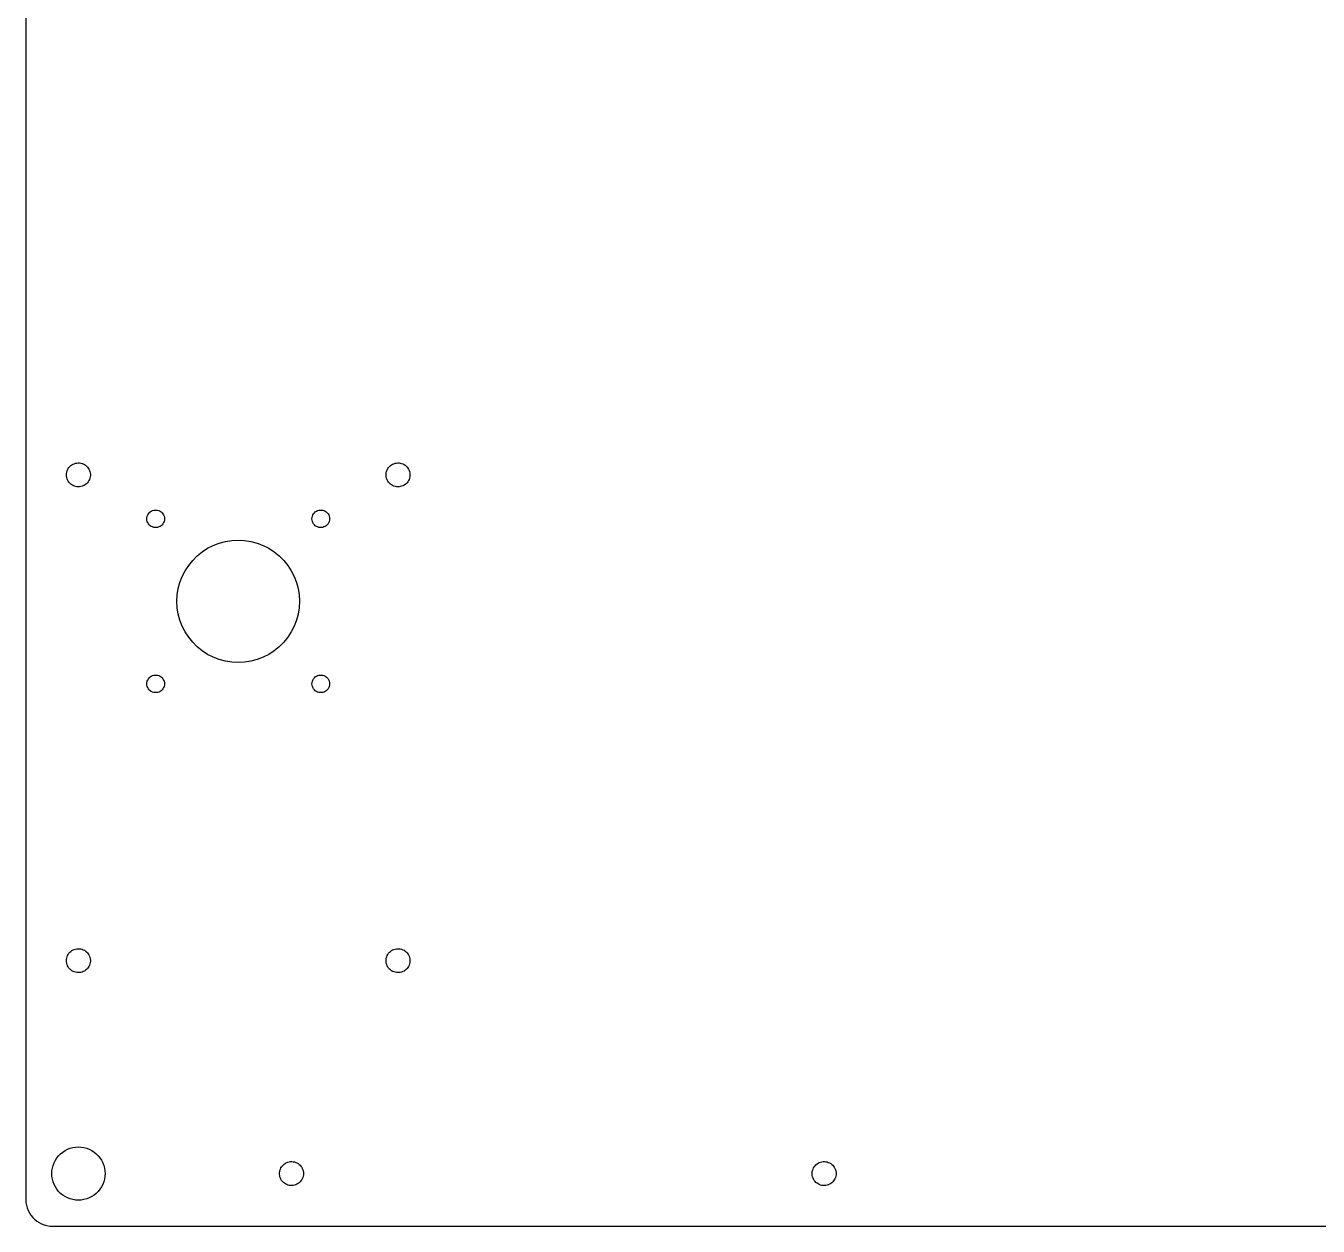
# Model space of a CAD drawing. Header units: metres. Extents: x -250 to 250, y -232 to 232.
# Drawn here: x -249.9 to -7.2, y -232.4 to -6.9 of the extents above; entities that cross this region are included whole.
import ezdxf

# ---------------------------------------------------------------- set-up
doc = ezdxf.new("R2010")
doc.units = ezdxf.units.M

msp = doc.modelspace()

# ---------------------------------------------------------------- linework, layer by layer
for p, q in [((-249.875, 227.375), (-249.875, -227.375)), ((-241.776, -89.868), (-241.613, -89.6811)), ((-241.613, -89.6811), (-241.43, -89.5132)), ((-241.43, -89.5132), (-241.231, -89.3664)), ((-241.231, -89.3664), (-241.016, -89.2424)), ((-241.016, -89.2424), (-240.789, -89.1429)), ((-240.789, -89.1429), (-240.552, -89.0688)), ((-240.552, -89.0688), (-240.309, -89.0213)), ((-240.309, -89.0213), (-240.062, -89.0009)), ((-240.062, -89.0009), (-239.814, -89.0077)), ((-239.814, -89.0077), (-239.569, -89.0417)), ((-239.569, -89.0417), (-239.328, -89.1026)), ((-239.328, -89.1026), (-239.096, -89.1895)), ((-239.096, -89.1895), (-238.875, -89.3014)), ((-238.875, -89.3014), (-238.667, -89.437)), ((-238.667, -89.437), (-238.476, -89.5946)), ((-238.476, -89.5946), (-238.303, -89.7723)), ((-238.303, -89.7723), (-238.151, -89.9679)), ((-181.776, -89.868), (-181.613, -89.6811)), ((-181.613, -89.6811), (-181.43, -89.5132)), ((-181.43, -89.5132), (-181.231, -89.3664)), ((-181.231, -89.3664), (-181.016, -89.2424)), ((-181.016, -89.2424), (-180.789, -89.1429)), ((-180.789, -89.1429), (-180.552, -89.0688)), ((-180.552, -89.0688), (-180.309, -89.0213)), ((-180.309, -89.0213), (-180.062, -89.0009)), ((-180.062, -89.0009), (-179.814, -89.0077)), ((-179.814, -89.0077), (-179.569, -89.0417)), ((-179.569, -89.0417), (-179.328, -89.1026)), ((-179.328, -89.1026), (-179.096, -89.1895)), ((-179.096, -89.1895), (-178.875, -89.3014)), ((-178.875, -89.3014), (-178.667, -89.437)), ((-178.667, -89.437), (-178.476, -89.5946)), ((-178.476, -89.5946), (-178.303, -89.7723)), ((-178.303, -89.7723), (-178.151, -89.9679)), ((-242.25, -91.25), (-242.236, -91.0025)), ((-242.236, -91.4975), (-242.25, -91.25)), ((-242.236, -91.0025), (-242.196, -90.758)), ((-242.196, -91.742), (-242.236, -91.4975)), ((-242.196, -90.758), (-242.128, -90.5194)), ((-242.128, -91.9806), (-242.196, -91.742)), ((-242.128, -90.5194), (-242.035, -90.2897)), ((-242.035, -92.2102), (-242.128, -91.9806)), ((-242.035, -90.2897), (-241.917, -90.0717)), ((-241.917, -90.0717), (-241.776, -89.868)), ((-238.151, -89.9679), (-238.021, -90.1791)), ((-238.021, -90.1791), (-237.915, -90.4033)), ((-237.915, -92.0967), (-238.021, -92.3209)), ((-237.915, -90.4033), (-237.835, -90.6378)), ((-237.835, -91.8622), (-237.915, -92.0967)), ((-237.835, -90.6378), (-237.781, -90.8797)), ((-237.781, -91.6203), (-237.835, -91.8622)), ((-237.781, -90.8797), (-237.753, -91.1261)), ((-237.753, -91.3739), (-237.781, -91.6203)), ((-237.753, -91.1261), (-237.753, -91.3739)), ((-182.25, -91.25), (-182.236, -91.0025)), ((-182.236, -91.4975), (-182.25, -91.25)), ((-182.236, -91.0025), (-182.196, -90.758)), ((-182.196, -91.742), (-182.236, -91.4975)), ((-182.196, -90.758), (-182.128, -90.5194)), ((-182.128, -91.9806), (-182.196, -91.742)), ((-182.128, -90.5194), (-182.035, -90.2897)), ((-182.035, -92.2102), (-182.128, -91.9806)), ((-182.035, -90.2897), (-181.917, -90.0717)), ((-181.917, -90.0717), (-181.776, -89.868)), ((-178.151, -89.9679), (-178.021, -90.1791)), ((-178.021, -90.1791), (-177.915, -90.4033)), ((-177.915, -92.0967), (-178.021, -92.3209)), ((-177.915, -90.4033), (-177.835, -90.6378)), ((-177.835, -91.8622), (-177.915, -92.0967)), ((-177.835, -90.6378), (-177.781, -90.8797)), ((-177.781, -91.6203), (-177.835, -91.8622)), ((-177.781, -90.8797), (-177.753, -91.1261)), ((-177.753, -91.3739), (-177.781, -91.6203)), ((-177.753, -91.1261), (-177.753, -91.3739)), ((-241.917, -92.4283), (-242.035, -92.2102)), ((-241.776, -92.632), (-241.917, -92.4283)), ((-241.613, -92.8189), (-241.776, -92.632)), ((-241.43, -92.9868), (-241.613, -92.8189)), ((-241.231, -93.1336), (-241.43, -92.9868)), ((-241.016, -93.2576), (-241.231, -93.1336)), ((-240.789, -93.3571), (-241.016, -93.2576)), ((-240.552, -93.4312), (-240.789, -93.3571)), ((-240.309, -93.4787), (-240.552, -93.4312)), ((-240.062, -93.4991), (-240.309, -93.4787)), ((-239.814, -93.4923), (-240.062, -93.4991)), ((-239.569, -93.4583), (-239.814, -93.4923)), ((-239.328, -93.3974), (-239.569, -93.4583)), ((-239.096, -93.3105), (-239.328, -93.3974)), ((-238.875, -93.1985), (-239.096, -93.3105)), ((-238.667, -93.063), (-238.875, -93.1985)), ((-238.476, -92.9054), (-238.667, -93.063)), ((-238.303, -92.7277), (-238.476, -92.9054)), ((-238.151, -92.5321), (-238.303, -92.7277)), ((-238.021, -92.3209), (-238.151, -92.5321)), ((-181.917, -92.4283), (-182.035, -92.2102)), ((-181.776, -92.632), (-181.917, -92.4283)), ((-181.613, -92.8189), (-181.776, -92.632)), ((-181.43, -92.9868), (-181.613, -92.8189)), ((-181.231, -93.1336), (-181.43, -92.9868)), ((-181.016, -93.2576), (-181.231, -93.1336)), ((-180.789, -93.3571), (-181.016, -93.2576)), ((-180.552, -93.4312), (-180.789, -93.3571)), ((-180.309, -93.4787), (-180.552, -93.4312)), ((-180.062, -93.4991), (-180.309, -93.4787)), ((-179.814, -93.4923), (-180.062, -93.4991)), ((-179.569, -93.4583), (-179.814, -93.4923)), ((-179.328, -93.3974), (-179.569, -93.4583)), ((-179.096, -93.3105), (-179.328, -93.3974)), ((-178.875, -93.1985), (-179.096, -93.3105)), ((-178.667, -93.063), (-178.875, -93.1985)), ((-178.476, -92.9054), (-178.667, -93.063)), ((-178.303, -92.7277), (-178.476, -92.9054)), ((-178.151, -92.5321), (-178.303, -92.7277)), ((-178.021, -92.3209), (-178.151, -92.5321)), ((-227.15, -99.5), (-227.132, -99.2541)), ((-227.132, -99.2541), (-227.077, -99.0137)), ((-227.077, -99.0137), (-226.987, -98.7841)), ((-226.987, -98.7841), (-226.863, -98.5705)), ((-226.863, -98.5705), (-226.71, -98.3777)), ((-226.71, -98.3777), (-226.529, -98.21)), ((-226.529, -98.21), (-226.325, -98.0711)), ((-226.325, -98.0711), (-226.103, -97.9641)), ((-226.103, -97.9641), (-225.867, -97.8914)), ((-225.867, -97.8914), (-225.623, -97.8546)), ((-225.623, -97.8546), (-225.377, -97.8546)), ((-225.377, -97.8546), (-225.133, -97.8914)), ((-225.133, -97.8914), (-224.897, -97.9641)), ((-224.897, -97.9641), (-224.675, -98.0711)), ((-224.675, -98.0711), (-224.471, -98.21)), ((-224.471, -98.21), (-224.29, -98.3777)), ((-224.29, -98.3777), (-224.137, -98.5705)), ((-224.137, -98.5705), (-224.013, -98.7841)), ((-224.013, -98.7841), (-223.923, -99.0137)), ((-223.923, -99.0137), (-223.868, -99.2541)), ((-223.868, -99.2541), (-223.85, -99.5)), ((-196.15, -99.5), (-196.132, -99.2541)), ((-196.132, -99.2541), (-196.077, -99.0137)), ((-196.077, -99.0137), (-195.987, -98.7841)), ((-195.987, -98.7841), (-195.863, -98.5705)), ((-195.863, -98.5705), (-195.71, -98.3777)), ((-195.71, -98.3777), (-195.529, -98.21)), ((-195.529, -98.21), (-195.325, -98.0711)), ((-195.325, -98.0711), (-195.103, -97.9641)), ((-195.103, -97.9641), (-194.867, -97.8914)), ((-194.867, -97.8914), (-194.623, -97.8546)), ((-194.623, -97.8546), (-194.377, -97.8546)), ((-194.377, -97.8546), (-194.133, -97.8914)), ((-194.133, -97.8914), (-193.897, -97.9641)), ((-193.897, -97.9641), (-193.675, -98.0711)), ((-193.675, -98.0711), (-193.471, -98.21)), ((-193.471, -98.21), (-193.29, -98.3777)), ((-193.29, -98.3777), (-193.137, -98.5705)), ((-193.137, -98.5705), (-193.013, -98.7841)), ((-193.013, -98.7841), (-192.923, -99.0137)), ((-192.923, -99.0137), (-192.868, -99.2541)), ((-192.868, -99.2541), (-192.85, -99.5)), ((-227.132, -99.7459), (-227.15, -99.5)), ((-227.077, -99.9863), (-227.132, -99.7459)), ((-226.987, -100.216), (-227.077, -99.9863)), ((-226.863, -100.429), (-226.987, -100.216)), ((-226.71, -100.622), (-226.863, -100.429)), ((-226.529, -100.79), (-226.71, -100.622)), ((-226.325, -100.929), (-226.529, -100.79)), ((-226.103, -101.036), (-226.325, -100.929)), ((-225.867, -101.109), (-226.103, -101.036)), ((-225.623, -101.145), (-225.867, -101.109)), ((-225.377, -101.145), (-225.623, -101.145)), ((-225.133, -101.109), (-225.377, -101.145)), ((-224.897, -101.036), (-225.133, -101.109)), ((-224.675, -100.929), (-224.897, -101.036)), ((-224.471, -100.79), (-224.675, -100.929)), ((-224.29, -100.622), (-224.471, -100.79)), ((-224.137, -100.429), (-224.29, -100.622)), ((-224.013, -100.216), (-224.137, -100.429)), ((-223.923, -99.9863), (-224.013, -100.216)), ((-223.868, -99.7459), (-223.923, -99.9863)), ((-223.85, -99.5), (-223.868, -99.7459)), ((-196.132, -99.7459), (-196.15, -99.5)), ((-196.077, -99.9863), (-196.132, -99.7459)), ((-195.987, -100.216), (-196.077, -99.9863)), ((-195.863, -100.429), (-195.987, -100.216)), ((-195.71, -100.622), (-195.863, -100.429)), ((-195.529, -100.79), (-195.71, -100.622)), ((-195.325, -100.929), (-195.529, -100.79)), ((-195.103, -101.036), (-195.325, -100.929)), ((-194.867, -101.109), (-195.103, -101.036)), ((-194.623, -101.145), (-194.867, -101.109)), ((-194.377, -101.145), (-194.623, -101.145)), ((-194.133, -101.109), (-194.377, -101.145)), ((-193.897, -101.036), (-194.133, -101.109)), ((-193.675, -100.929), (-193.897, -101.036)), ((-193.471, -100.79), (-193.675, -100.929)), ((-193.29, -100.622), (-193.471, -100.79)), ((-193.137, -100.429), (-193.29, -100.622)), ((-193.013, -100.216), (-193.137, -100.429)), ((-192.923, -99.9863), (-193.013, -100.216)), ((-192.868, -99.7459), (-192.923, -99.9863)), ((-192.85, -99.5), (-192.868, -99.7459)), ((-214.677, -104.494), (-213.554, -104.063)), ((-213.554, -104.063), (-212.391, -103.751)), ((-212.391, -103.751), (-211.202, -103.563)), ((-211.202, -103.563), (-210, -103.5)), ((-210, -103.5), (-208.798, -103.563)), ((-208.798, -103.563), (-207.609, -103.751)), ((-207.609, -103.751), (-206.446, -104.063)), ((-206.446, -104.063), (-205.323, -104.494)), ((-218.546, -107.305), (-217.695, -106.454)), ((-217.695, -106.454), (-216.76, -105.696)), ((-216.76, -105.696), (-215.75, -105.041)), ((-215.75, -105.041), (-214.677, -104.494)), ((-205.323, -104.494), (-204.25, -105.041)), ((-204.25, -105.041), (-203.24, -105.696)), ((-203.24, -105.696), (-202.305, -106.454)), ((-202.305, -106.454), (-201.454, -107.305)), ((-219.959, -109.25), (-219.304, -108.24)), ((-219.304, -108.24), (-218.546, -107.305)), ((-201.454, -107.305), (-200.696, -108.24)), ((-200.696, -108.24), (-200.041, -109.25)), ((-221.249, -112.609), (-220.937, -111.446)), ((-220.937, -111.446), (-220.506, -110.323)), ((-220.506, -110.323), (-219.959, -109.25)), ((-200.041, -109.25), (-199.494, -110.323)), ((-199.494, -110.323), (-199.063, -111.446)), ((-199.063, -111.446), (-198.751, -112.609)), ((-221.5, -115), (-221.437, -113.798)), ((-221.437, -113.798), (-221.249, -112.609)), ((-198.751, -112.609), (-198.563, -113.798)), ((-198.563, -113.798), (-198.5, -115)), ((-221.437, -116.202), (-221.5, -115)), ((-221.249, -117.391), (-221.437, -116.202)), ((-198.563, -116.202), (-198.751, -117.391)), ((-198.5, -115), (-198.563, -116.202)), ((-220.937, -118.554), (-221.249, -117.391)), ((-220.506, -119.677), (-220.937, -118.554)), ((-199.063, -118.554), (-199.494, -119.677)), ((-198.751, -117.391), (-199.063, -118.554)), ((-219.959, -120.75), (-220.506, -119.677)), ((-219.304, -121.76), (-219.959, -120.75)), ((-200.041, -120.75), (-200.696, -121.76)), ((-199.494, -119.677), (-200.041, -120.75)), ((-218.546, -122.695), (-219.304, -121.76)), ((-217.695, -123.546), (-218.546, -122.695)), ((-216.76, -124.304), (-217.695, -123.546)), ((-202.305, -123.546), (-203.24, -124.304)), ((-201.454, -122.695), (-202.305, -123.546)), ((-200.696, -121.76), (-201.454, -122.695)), ((-215.75, -124.959), (-216.76, -124.304)), ((-214.677, -125.506), (-215.75, -124.959)), ((-213.554, -125.937), (-214.677, -125.506)), ((-212.391, -126.249), (-213.554, -125.937)), ((-206.446, -125.937), (-207.609, -126.249)), ((-205.323, -125.506), (-206.446, -125.937)), ((-204.25, -124.959), (-205.323, -125.506)), ((-203.24, -124.304), (-204.25, -124.959)), ((-211.202, -126.437), (-212.391, -126.249)), ((-210, -126.5), (-211.202, -126.437)), ((-208.798, -126.437), (-210, -126.5)), ((-207.609, -126.249), (-208.798, -126.437)), ((-227.15, -130.5), (-227.132, -130.254)), ((-227.132, -130.746), (-227.15, -130.5)), ((-227.132, -130.254), (-227.077, -130.014)), ((-227.077, -130.986), (-227.132, -130.746)), ((-227.077, -130.014), (-226.987, -129.784)), ((-226.987, -131.216), (-227.077, -130.986)), ((-226.987, -129.784), (-226.863, -129.571)), ((-226.863, -129.571), (-226.71, -129.378)), ((-226.71, -129.378), (-226.529, -129.21)), ((-226.529, -129.21), (-226.325, -129.071)), ((-226.325, -129.071), (-226.103, -128.964)), ((-226.103, -128.964), (-225.867, -128.891)), ((-225.867, -128.891), (-225.623, -128.855)), ((-225.623, -128.855), (-225.377, -128.855)), ((-225.377, -128.855), (-225.133, -128.891)), ((-225.133, -128.891), (-224.897, -128.964)), ((-224.897, -128.964), (-224.675, -129.071)), ((-224.675, -129.071), (-224.471, -129.21)), ((-224.471, -129.21), (-224.29, -129.378)), ((-224.29, -129.378), (-224.137, -129.571)), ((-224.137, -129.571), (-224.013, -129.784)), ((-224.013, -129.784), (-223.923, -130.014)), ((-223.923, -130.986), (-224.013, -131.216)), ((-223.923, -130.014), (-223.868, -130.254)), ((-223.868, -130.746), (-223.923, -130.986)), ((-223.868, -130.254), (-223.85, -130.5)), ((-223.85, -130.5), (-223.868, -130.746)), ((-196.15, -130.5), (-196.132, -130.254)), ((-196.132, -130.746), (-196.15, -130.5)), ((-196.132, -130.254), (-196.077, -130.014)), ((-196.077, -130.986), (-196.132, -130.746)), ((-196.077, -130.014), (-195.987, -129.784)), ((-195.987, -131.216), (-196.077, -130.986)), ((-195.987, -129.784), (-195.863, -129.571)), ((-195.863, -129.571), (-195.71, -129.378)), ((-195.71, -129.378), (-195.529, -129.21)), ((-195.529, -129.21), (-195.325, -129.071)), ((-195.325, -129.071), (-195.103, -128.964)), ((-195.103, -128.964), (-194.867, -128.891)), ((-194.867, -128.891), (-194.623, -128.855)), ((-194.623, -128.855), (-194.377, -128.855)), ((-194.377, -128.855), (-194.133, -128.891)), ((-194.133, -128.891), (-193.897, -128.964)), ((-193.897, -128.964), (-193.675, -129.071)), ((-193.675, -129.071), (-193.471, -129.21)), ((-193.471, -129.21), (-193.29, -129.378)), ((-193.29, -129.378), (-193.137, -129.571)), ((-193.137, -129.571), (-193.013, -129.784)), ((-193.013, -129.784), (-192.923, -130.014)), ((-192.923, -130.986), (-193.013, -131.216)), ((-192.923, -130.014), (-192.868, -130.254)), ((-192.868, -130.746), (-192.923, -130.986)), ((-192.868, -130.254), (-192.85, -130.5)), ((-192.85, -130.5), (-192.868, -130.746)), ((-226.863, -131.429), (-226.987, -131.216)), ((-226.71, -131.622), (-226.863, -131.429)), ((-226.529, -131.79), (-226.71, -131.622)), ((-226.325, -131.929), (-226.529, -131.79)), ((-226.103, -132.036), (-226.325, -131.929)), ((-225.867, -132.109), (-226.103, -132.036)), ((-225.623, -132.145), (-225.867, -132.109)), ((-225.377, -132.145), (-225.623, -132.145)), ((-225.133, -132.109), (-225.377, -132.145)), ((-224.897, -132.036), (-225.133, -132.109)), ((-224.675, -131.929), (-224.897, -132.036)), ((-224.471, -131.79), (-224.675, -131.929)), ((-224.29, -131.622), (-224.471, -131.79)), ((-224.137, -131.429), (-224.29, -131.622)), ((-224.013, -131.216), (-224.137, -131.429)), ((-195.863, -131.429), (-195.987, -131.216)), ((-195.71, -131.622), (-195.863, -131.429)), ((-195.529, -131.79), (-195.71, -131.622)), ((-195.325, -131.929), (-195.529, -131.79)), ((-195.103, -132.036), (-195.325, -131.929)), ((-194.867, -132.109), (-195.103, -132.036)), ((-194.623, -132.145), (-194.867, -132.109)), ((-194.377, -132.145), (-194.623, -132.145)), ((-194.133, -132.109), (-194.377, -132.145)), ((-193.897, -132.036), (-194.133, -132.109)), ((-193.675, -131.929), (-193.897, -132.036)), ((-193.471, -131.79), (-193.675, -131.929)), ((-193.29, -131.622), (-193.471, -131.79)), ((-193.137, -131.429), (-193.29, -131.622)), ((-193.013, -131.216), (-193.137, -131.429)), ((-242.196, -182.008), (-242.128, -181.769)), ((-242.128, -181.769), (-242.035, -181.54)), ((-242.035, -181.54), (-241.917, -181.322)), ((-241.917, -181.322), (-241.776, -181.118)), ((-241.776, -181.118), (-241.613, -180.931)), ((-241.613, -180.931), (-241.43, -180.763)), ((-241.43, -180.763), (-241.231, -180.616)), ((-241.231, -180.616), (-241.016, -180.492)), ((-241.016, -180.492), (-240.789, -180.393)), ((-240.789, -180.393), (-240.552, -180.319)), ((-240.552, -180.319), (-240.309, -180.271)), ((-240.309, -180.271), (-240.062, -180.251)), ((-240.062, -180.251), (-239.814, -180.258)), ((-239.814, -180.258), (-239.569, -180.292)), ((-239.569, -180.292), (-239.328, -180.353)), ((-239.328, -180.353), (-239.096, -180.44)), ((-239.096, -180.44), (-238.875, -180.551)), ((-238.875, -180.551), (-238.667, -180.687)), ((-238.667, -180.687), (-238.476, -180.845)), ((-238.476, -180.845), (-238.303, -181.022)), ((-238.303, -181.022), (-238.151, -181.218)), ((-238.151, -181.218), (-238.021, -181.429)), ((-238.021, -181.429), (-237.915, -181.653)), ((-237.915, -181.653), (-237.835, -181.888)), ((-237.835, -181.888), (-237.781, -182.13)), ((-182.196, -182.008), (-182.128, -181.769)), ((-182.128, -181.769), (-182.035, -181.54)), ((-182.035, -181.54), (-181.917, -181.322)), ((-181.917, -181.322), (-181.776, -181.118)), ((-181.776, -181.118), (-181.613, -180.931)), ((-181.613, -180.931), (-181.43, -180.763)), ((-181.43, -180.763), (-181.231, -180.616)), ((-181.231, -180.616), (-181.016, -180.492)), ((-181.016, -180.492), (-180.789, -180.393)), ((-180.789, -180.393), (-180.552, -180.319)), ((-180.552, -180.319), (-180.309, -180.271)), ((-180.309, -180.271), (-180.062, -180.251)), ((-180.062, -180.251), (-179.814, -180.258)), ((-179.814, -180.258), (-179.569, -180.292)), ((-179.569, -180.292), (-179.328, -180.353)), ((-179.328, -180.353), (-179.096, -180.44)), ((-179.096, -180.44), (-178.875, -180.551)), ((-178.875, -180.551), (-178.667, -180.687)), ((-178.667, -180.687), (-178.476, -180.845)), ((-178.476, -180.845), (-178.303, -181.022)), ((-178.303, -181.022), (-178.151, -181.218)), ((-178.151, -181.218), (-178.021, -181.429)), ((-178.021, -181.429), (-177.915, -181.653)), ((-177.915, -181.653), (-177.835, -181.888)), ((-177.835, -181.888), (-177.781, -182.13)), ((-242.25, -182.5), (-242.236, -182.252)), ((-242.236, -182.748), (-242.25, -182.5)), ((-242.236, -182.252), (-242.196, -182.008)), ((-242.196, -182.992), (-242.236, -182.748)), ((-242.128, -183.231), (-242.196, -182.992)), ((-242.035, -183.46), (-242.128, -183.231)), ((-241.917, -183.678), (-242.035, -183.46)), ((-241.776, -183.882), (-241.917, -183.678)), ((-241.613, -184.069), (-241.776, -183.882)), ((-241.43, -184.237), (-241.613, -184.069)), ((-241.231, -184.384), (-241.43, -184.237)), ((-241.016, -184.508), (-241.231, -184.384)), ((-238.667, -184.313), (-238.875, -184.449)), ((-238.476, -184.155), (-238.667, -184.313)), ((-238.303, -183.978), (-238.476, -184.155)), ((-238.151, -183.782), (-238.303, -183.978)), ((-238.021, -183.571), (-238.151, -183.782)), ((-237.915, -183.347), (-238.021, -183.571)), ((-237.835, -183.112), (-237.915, -183.347)), ((-237.781, -182.87), (-237.835, -183.112)), ((-237.781, -182.13), (-237.753, -182.376)), ((-237.753, -182.624), (-237.781, -182.87)), ((-237.753, -182.376), (-237.753, -182.624)), ((-182.25, -182.5), (-182.236, -182.252)), ((-182.236, -182.748), (-182.25, -182.5)), ((-182.236, -182.252), (-182.196, -182.008)), ((-182.196, -182.992), (-182.236, -182.748)), ((-182.128, -183.231), (-182.196, -182.992)), ((-182.035, -183.46), (-182.128, -183.231)), ((-181.917, -183.678), (-182.035, -183.46)), ((-181.776, -183.882), (-181.917, -183.678)), ((-181.613, -184.069), (-181.776, -183.882)), ((-181.43, -184.237), (-181.613, -184.069)), ((-181.231, -184.384), (-181.43, -184.237)), ((-181.016, -184.508), (-181.231, -184.384)), ((-178.667, -184.313), (-178.875, -184.449)), ((-178.476, -184.155), (-178.667, -184.313)), ((-178.303, -183.978), (-178.476, -184.155)), ((-178.151, -183.782), (-178.303, -183.978)), ((-178.021, -183.571), (-178.151, -183.782)), ((-177.915, -183.347), (-178.021, -183.571)), ((-177.835, -183.112), (-177.915, -183.347)), ((-177.781, -182.87), (-177.835, -183.112)), ((-177.781, -182.13), (-177.753, -182.376)), ((-177.753, -182.624), (-177.781, -182.87)), ((-177.753, -182.376), (-177.753, -182.624)), ((-240.789, -184.607), (-241.016, -184.508)), ((-240.552, -184.681), (-240.789, -184.607)), ((-240.309, -184.729), (-240.552, -184.681)), ((-240.062, -184.749), (-240.309, -184.729)), ((-239.814, -184.742), (-240.062, -184.749)), ((-239.569, -184.708), (-239.814, -184.742)), ((-239.328, -184.647), (-239.569, -184.708)), ((-239.096, -184.56), (-239.328, -184.647)), ((-238.875, -184.449), (-239.096, -184.56)), ((-180.789, -184.607), (-181.016, -184.508)), ((-180.552, -184.681), (-180.789, -184.607)), ((-180.309, -184.729), (-180.552, -184.681)), ((-180.062, -184.749), (-180.309, -184.729)), ((-179.814, -184.742), (-180.062, -184.749)), ((-179.569, -184.708), (-179.814, -184.742)), ((-179.328, -184.647), (-179.569, -184.708)), ((-179.096, -184.56), (-179.328, -184.647)), ((-178.875, -184.449), (-179.096, -184.56)), ((-242.939, -218.455), (-242.5, -218.17)), ((-242.5, -218.17), (-242.034, -217.932)), ((-242.034, -217.932), (-241.545, -217.745)), ((-241.545, -217.745), (-241.04, -217.609)), ((-241.04, -217.609), (-240.523, -217.527)), ((-240.523, -217.527), (-240, -217.5)), ((-240, -217.5), (-239.477, -217.527)), ((-239.477, -217.527), (-238.96, -217.609)), ((-238.96, -217.609), (-238.455, -217.745)), ((-238.455, -217.745), (-237.966, -217.932)), ((-237.966, -217.932), (-237.5, -218.17)), ((-237.5, -218.17), (-237.061, -218.455)), ((-244.755, -220.955), (-244.568, -220.466)), ((-244.568, -220.466), (-244.33, -220)), ((-244.33, -220), (-244.045, -219.561)), ((-244.045, -219.561), (-243.716, -219.154)), ((-243.716, -219.154), (-243.346, -218.784)), ((-243.346, -218.784), (-242.939, -218.455)), ((-237.061, -218.455), (-236.654, -218.784)), ((-236.654, -218.784), (-236.284, -219.154)), ((-236.284, -219.154), (-235.955, -219.561)), ((-235.955, -219.561), (-235.67, -220)), ((-235.67, -220), (-235.432, -220.466)), ((-235.432, -220.466), (-235.245, -220.955)), ((-201.524, -220.845), (-201.333, -220.687)), ((-201.333, -220.687), (-201.125, -220.551)), ((-201.125, -220.551), (-200.904, -220.44)), ((-200.904, -220.44), (-200.672, -220.353)), ((-200.672, -220.353), (-200.431, -220.292)), ((-200.431, -220.292), (-200.186, -220.258)), ((-200.186, -220.258), (-199.938, -220.251)), ((-199.938, -220.251), (-199.691, -220.271)), ((-199.691, -220.271), (-199.448, -220.319)), ((-199.448, -220.319), (-199.211, -220.393)), ((-199.211, -220.393), (-198.984, -220.492)), ((-198.984, -220.492), (-198.769, -220.616)), ((-198.769, -220.616), (-198.57, -220.763)), ((-198.57, -220.763), (-198.387, -220.931)), ((-101.524, -220.845), (-101.333, -220.687)), ((-101.333, -220.687), (-101.125, -220.551)), ((-101.125, -220.551), (-100.904, -220.44)), ((-100.904, -220.44), (-100.672, -220.353)), ((-100.672, -220.353), (-100.431, -220.292)), ((-100.431, -220.292), (-100.186, -220.258)), ((-100.186, -220.258), (-99.938, -220.251)), ((-99.938, -220.251), (-99.6909, -220.271)), ((-99.6909, -220.271), (-99.4476, -220.319)), ((-99.4476, -220.319), (-99.2111, -220.393)), ((-99.2111, -220.393), (-98.984, -220.492)), ((-98.984, -220.492), (-98.7694, -220.616)), ((-98.7694, -220.616), (-98.5696, -220.763)), ((-98.5696, -220.763), (-98.3872, -220.931)), ((-245, -222.5), (-244.973, -221.977)), ((-244.973, -223.023), (-245, -222.5)), ((-244.973, -221.977), (-244.891, -221.46)), ((-244.891, -223.54), (-244.973, -223.023)), ((-244.891, -221.46), (-244.755, -220.955)), ((-235.245, -220.955), (-235.109, -221.46)), ((-235.109, -221.46), (-235.027, -221.977)), ((-235.027, -223.023), (-235.109, -223.54)), ((-235.027, -221.977), (-235, -222.5)), ((-235, -222.5), (-235.027, -223.023)), ((-202.247, -222.376), (-202.219, -222.13)), ((-202.247, -222.624), (-202.247, -222.376)), ((-202.219, -222.87), (-202.247, -222.624)), ((-202.219, -222.13), (-202.165, -221.888)), ((-202.165, -223.112), (-202.219, -222.87)), ((-202.165, -221.888), (-202.085, -221.653)), ((-202.085, -223.347), (-202.165, -223.112)), ((-202.085, -221.653), (-201.979, -221.429)), ((-201.979, -221.429), (-201.849, -221.218)), ((-201.849, -221.218), (-201.697, -221.022)), ((-201.697, -221.022), (-201.524, -220.845)), ((-198.387, -220.931), (-198.224, -221.118)), ((-198.224, -221.118), (-198.083, -221.322)), ((-198.083, -221.322), (-197.965, -221.54)), ((-197.965, -221.54), (-197.872, -221.769)), ((-197.872, -221.769), (-197.804, -222.008)), ((-197.804, -222.992), (-197.872, -223.231)), ((-197.804, -222.008), (-197.764, -222.252)), ((-197.764, -222.748), (-197.804, -222.992)), ((-197.764, -222.252), (-197.75, -222.5)), ((-197.75, -222.5), (-197.764, -222.748)), ((-102.247, -222.376), (-102.219, -222.13)), ((-102.247, -222.624), (-102.247, -222.376)), ((-102.219, -222.87), (-102.247, -222.624)), ((-102.219, -222.13), (-102.165, -221.888)), ((-102.165, -223.112), (-102.219, -222.87)), ((-102.165, -221.888), (-102.085, -221.653)), ((-102.085, -223.347), (-102.165, -223.112)), ((-102.085, -221.653), (-101.979, -221.429)), ((-101.979, -221.429), (-101.849, -221.218)), ((-101.849, -221.218), (-101.697, -221.022)), ((-101.697, -221.022), (-101.524, -220.845)), ((-98.3872, -220.931), (-98.2244, -221.118)), ((-98.2244, -221.118), (-98.0832, -221.322)), ((-98.0832, -221.322), (-97.9652, -221.54)), ((-97.9652, -221.54), (-97.8719, -221.769)), ((-97.8719, -221.769), (-97.8045, -222.008)), ((-97.8045, -222.992), (-97.8719, -223.231)), ((-97.8045, -222.008), (-97.7637, -222.252)), ((-97.7637, -222.748), (-97.8045, -222.992)), ((-97.7637, -222.252), (-97.75, -222.5)), ((-97.75, -222.5), (-97.7637, -222.748)), ((-244.755, -224.045), (-244.891, -223.54)), ((-244.568, -224.534), (-244.755, -224.045)), ((-244.33, -225), (-244.568, -224.534)), ((-244.045, -225.439), (-244.33, -225)), ((-243.716, -225.846), (-244.045, -225.439)), ((-235.955, -225.439), (-236.284, -225.846)), ((-235.67, -225), (-235.955, -225.439)), ((-235.432, -224.534), (-235.67, -225)), ((-235.245, -224.045), (-235.432, -224.534)), ((-235.109, -223.54), (-235.245, -224.045)), ((-201.979, -223.571), (-202.085, -223.347)), ((-201.849, -223.782), (-201.979, -223.571)), ((-201.697, -223.978), (-201.849, -223.782)), ((-201.524, -224.155), (-201.697, -223.978)), ((-201.333, -224.313), (-201.524, -224.155)), ((-201.125, -224.449), (-201.333, -224.313)), ((-200.904, -224.56), (-201.125, -224.449)), ((-200.672, -224.647), (-200.904, -224.56)), ((-200.431, -224.708), (-200.672, -224.647)), ((-200.186, -224.742), (-200.431, -224.708)), ((-199.938, -224.749), (-200.186, -224.742)), ((-199.691, -224.729), (-199.938, -224.749)), ((-199.448, -224.681), (-199.691, -224.729)), ((-199.211, -224.607), (-199.448, -224.681)), ((-198.984, -224.508), (-199.211, -224.607)), ((-198.769, -224.384), (-198.984, -224.508)), ((-198.57, -224.237), (-198.769, -224.384)), ((-198.387, -224.069), (-198.57, -224.237)), ((-198.224, -223.882), (-198.387, -224.069)), ((-198.083, -223.678), (-198.224, -223.882)), ((-197.965, -223.46), (-198.083, -223.678)), ((-197.872, -223.231), (-197.965, -223.46)), ((-101.979, -223.571), (-102.085, -223.347)), ((-101.849, -223.782), (-101.979, -223.571)), ((-101.697, -223.978), (-101.849, -223.782)), ((-101.524, -224.155), (-101.697, -223.978)), ((-101.333, -224.313), (-101.524, -224.155)), ((-101.125, -224.449), (-101.333, -224.313)), ((-100.904, -224.56), (-101.125, -224.449)), ((-100.672, -224.647), (-100.904, -224.56)), ((-100.431, -224.708), (-100.672, -224.647)), ((-100.186, -224.742), (-100.431, -224.708)), ((-99.938, -224.749), (-100.186, -224.742)), ((-99.6909, -224.729), (-99.938, -224.749)), ((-99.4476, -224.681), (-99.6909, -224.729)), ((-99.2111, -224.607), (-99.4476, -224.681)), ((-98.984, -224.508), (-99.2111, -224.607)), ((-98.7694, -224.384), (-98.984, -224.508)), ((-98.5696, -224.237), (-98.7694, -224.384)), ((-98.3872, -224.069), (-98.5696, -224.237)), ((-98.2244, -223.882), (-98.3872, -224.069)), ((-98.0832, -223.678), (-98.2244, -223.882)), ((-97.9652, -223.46), (-98.0832, -223.678)), ((-97.8719, -223.231), (-97.9652, -223.46)), ((-249.875, -227.375), (-249.848, -227.898)), ((-249.848, -227.898), (-249.766, -228.415)), ((-243.346, -226.216), (-243.716, -225.846)), ((-242.939, -226.545), (-243.346, -226.216)), ((-242.5, -226.83), (-242.939, -226.545)), ((-242.034, -227.068), (-242.5, -226.83)), ((-241.545, -227.255), (-242.034, -227.068)), ((-241.04, -227.391), (-241.545, -227.255)), ((-240.523, -227.473), (-241.04, -227.391)), ((-240, -227.5), (-240.523, -227.473)), ((-239.477, -227.473), (-240, -227.5)), ((-238.96, -227.391), (-239.477, -227.473)), ((-238.455, -227.255), (-238.96, -227.391)), ((-237.966, -227.068), (-238.455, -227.255)), ((-237.5, -226.83), (-237.966, -227.068)), ((-237.061, -226.545), (-237.5, -226.83)), ((-236.654, -226.216), (-237.061, -226.545)), ((-236.284, -225.846), (-236.654, -226.216)), ((-249.766, -228.415), (-249.63, -228.92)), ((-249.63, -228.92), (-249.443, -229.409)), ((-249.443, -229.409), (-249.205, -229.875)), ((-249.205, -229.875), (-248.92, -230.314)), ((-248.92, -230.314), (-248.591, -230.721)), ((-248.591, -230.721), (-248.221, -231.091)), ((-248.221, -231.091), (-247.814, -231.42)), ((-247.814, -231.42), (-247.375, -231.705)), ((-247.375, -231.705), (-246.909, -231.943)), ((-246.909, -231.943), (-246.42, -232.13)), ((-246.42, -232.13), (-245.915, -232.266)), ((-245.915, -232.266), (-245.398, -232.348)), ((-245.398, -232.348), (-244.875, -232.375)), ((-244.875, -232.375), (244.875, -232.375))]:
    msp.add_line(p, q)

doc.saveas('drawing.dxf')
